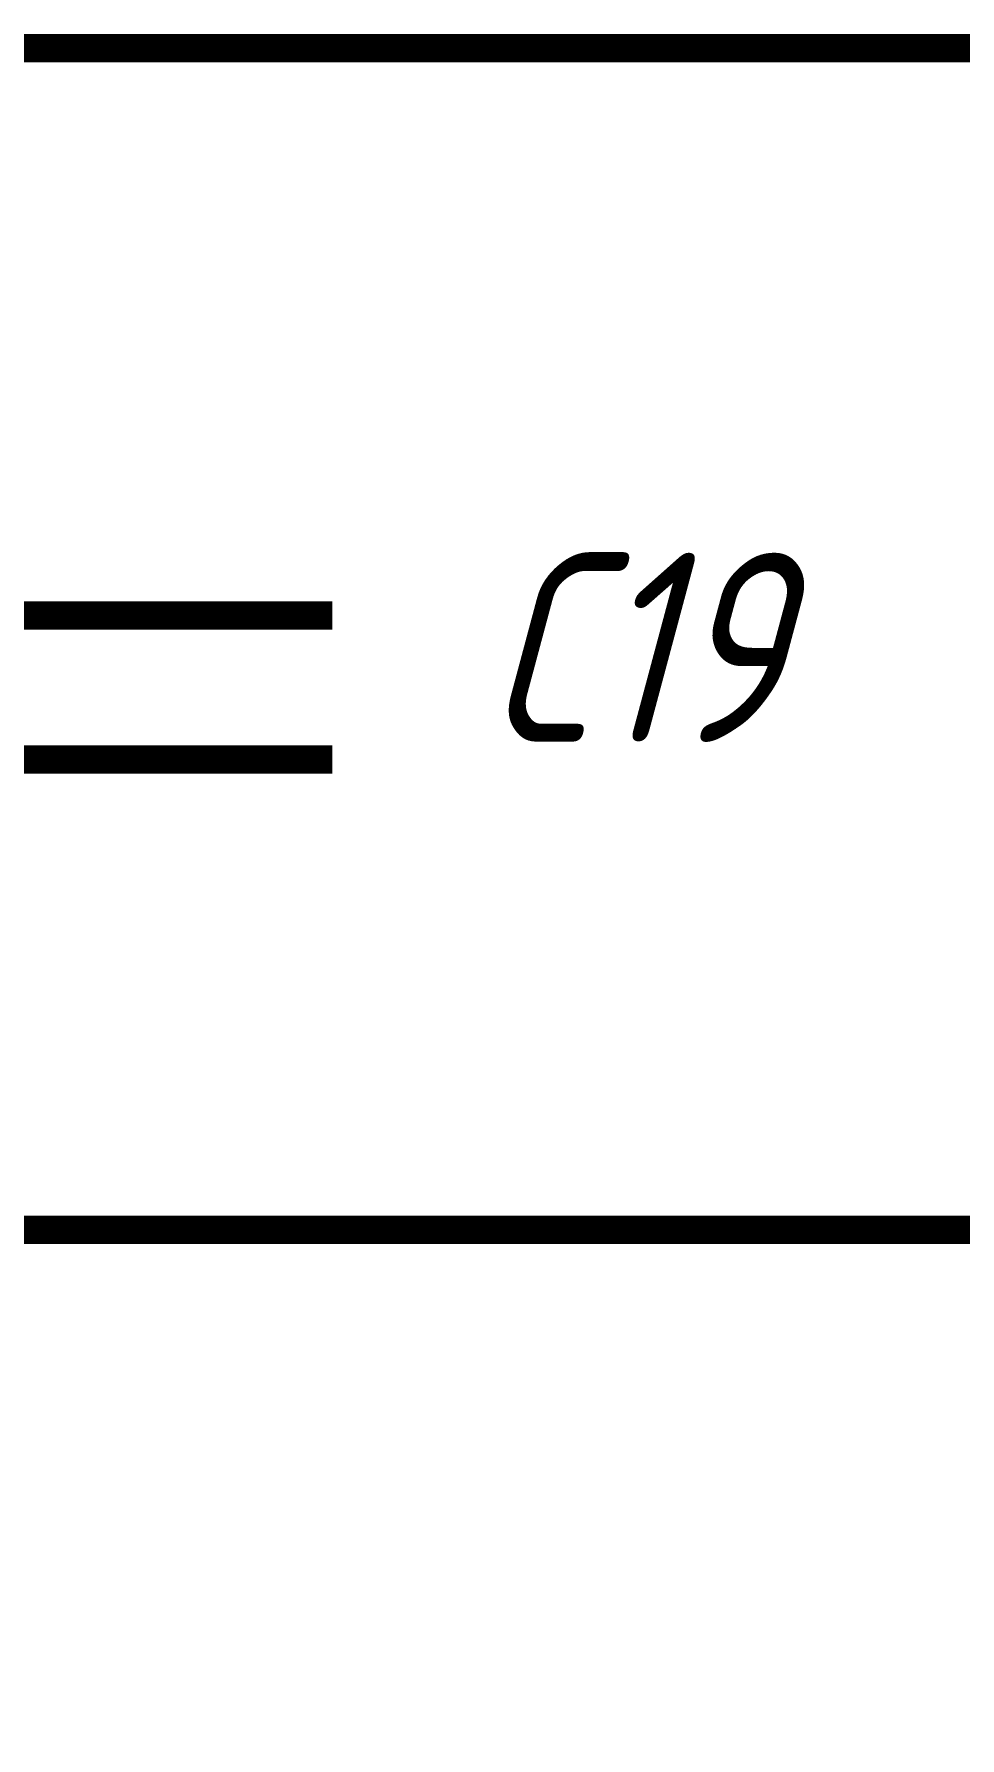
# Paper-space layout 'Layout1' of a CAD drawing. Extents: x -1 to 840, y -1 to 593.
# Drawn here: x 544.1 to 553.88, y 405.63 to 423.64 of the extents above; entities that cross this region are included whole.
import ezdxf

# ---------------------------------------------------------------- set-up
doc = ezdxf.new("R2010")
doc.units = 0
doc.header["$MEASUREMENT"] = 0
doc.layers.add('Sheet', color=255, linetype='CONTINUOUS')
doc.styles.add('GOST type A0', font='', dxfattribs={"oblique": 15, "height": 3.5})
doc.styles.get('GOST type A0').set_extended_font_data('GOST type A')

psp = doc.layouts.get("Layout1")

# ---------------------------------------------------------------- linework, layer by layer
at = {"layer": 'Sheet', "color": 7, "const_width": 0.3}
for points in [[(510.759, 415.974), (515.759, 415.974), (515.759, 423.492), (543.244, 423.492), (558.244, 423.492), (558.244, 390.996), (583.213, 390.996)], [(539.237, 417.496), (547.25, 417.496)], [(539.237, 415.974), (547.25, 415.974)], [(510.759, 413.489), (515.759, 413.489), (515.759, 411.003), (543.244, 411.003), (555.728, 411.003), (555.728, 385.994), (583.213, 385.994)]]:
    psp.add_lwpolyline(points, dxfattribs=at)

# ---------------------------------------------------------------- texts
at = {"layer": 'Sheet', "color": 7, "style": 'GOST type A0', "oblique": 15}
psp.add_text('C19', height=2, dxfattribs=at).set_placement((548.834, 416.16))

doc.saveas('drawing.dxf')
